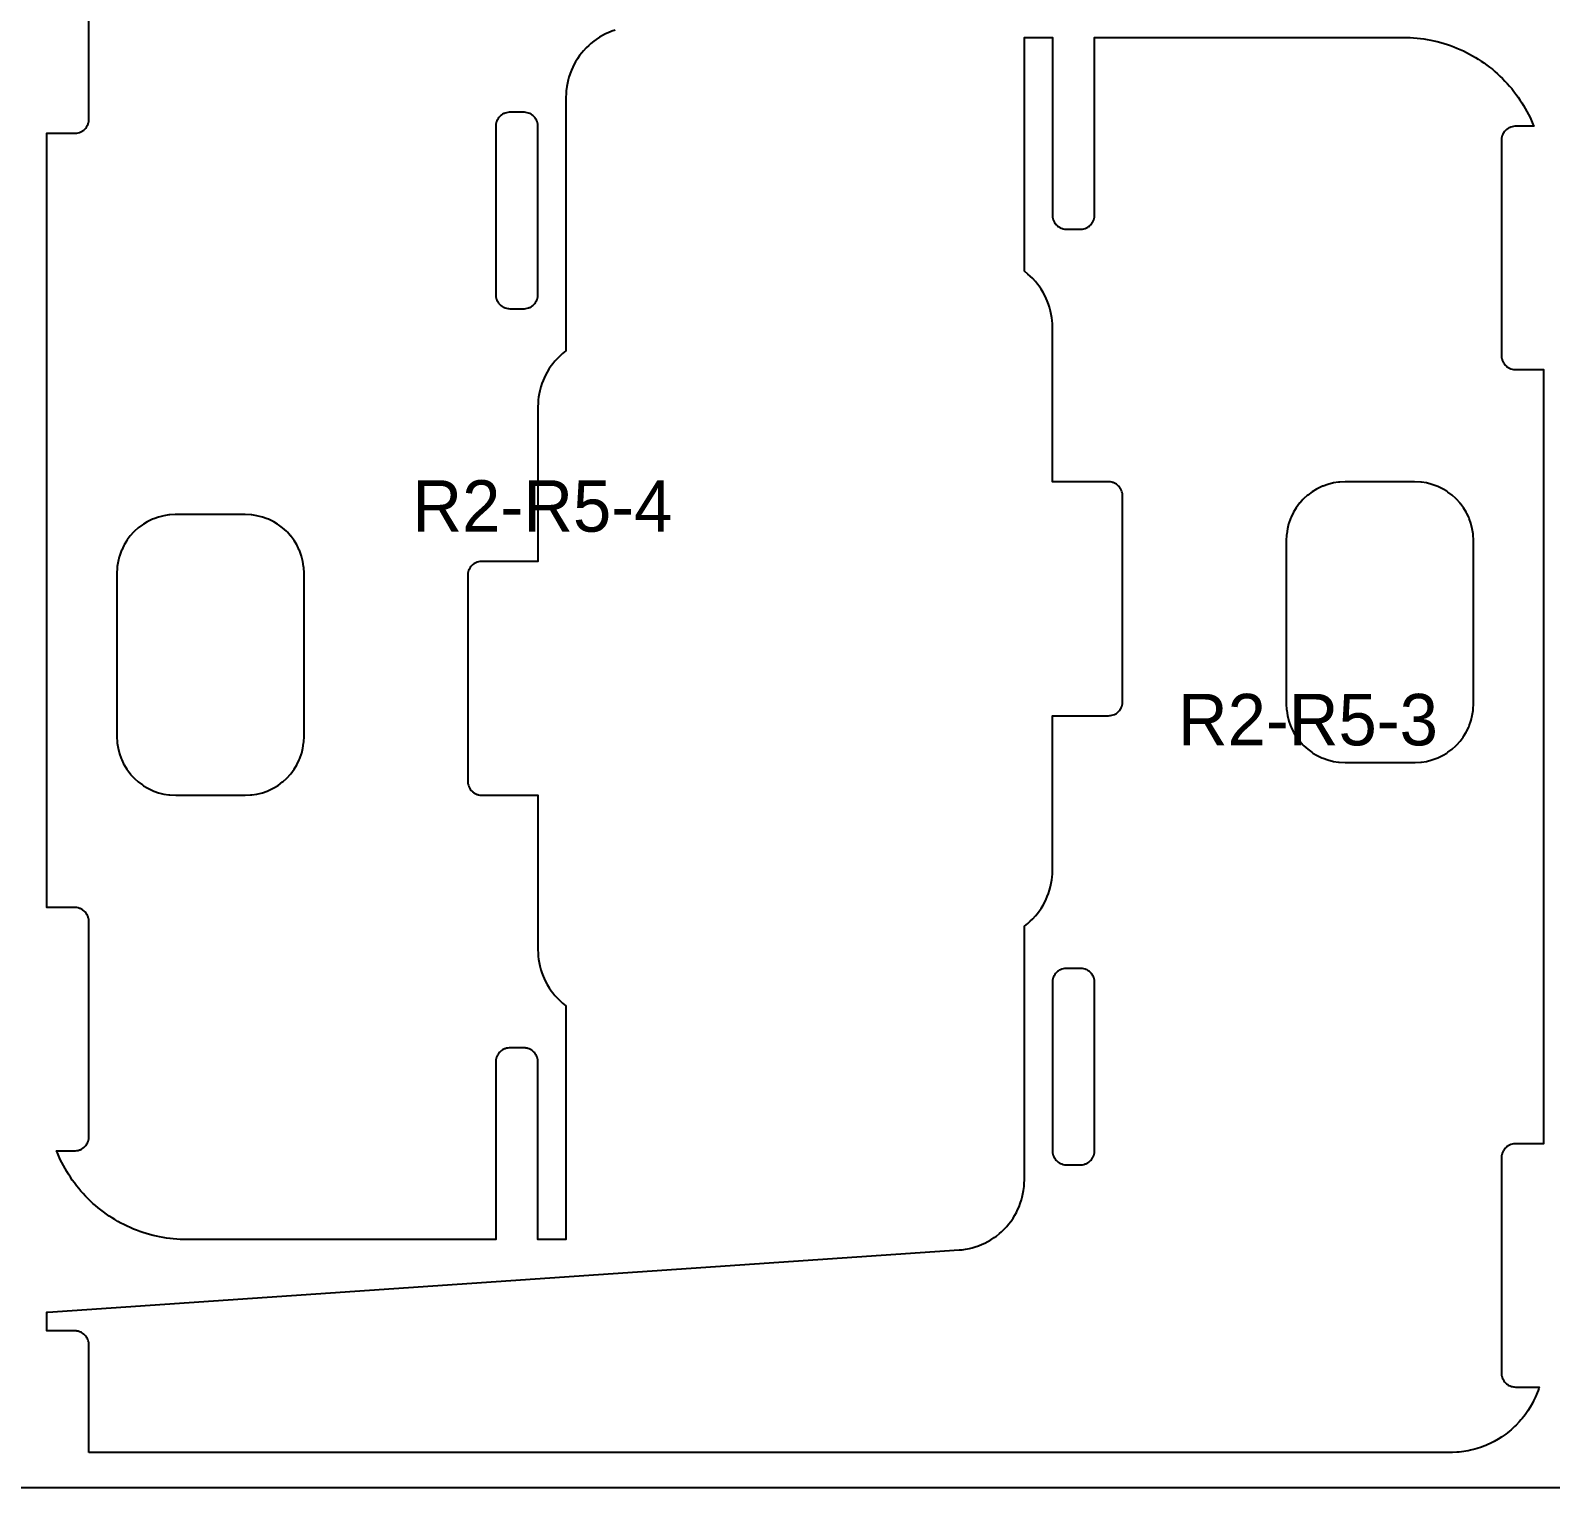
# Model space of a CAD drawing. Header units: millimetres. Extents: x 0 to 59980, y 0 to 1292.
# Drawn here: x 6762 to 7412, y 0 to 623 of the extents above; entities that cross this region are included whole.
import ezdxf

# ---------------------------------------------------------------- set-up
doc = ezdxf.new("R2010")
doc.units = ezdxf.units.MM
for name, color, linetype in [('CUT_IN', 5, 'Continuous'), ('CUT_OUT', 1, 'Continuous'), ('LABEL', 7, 'Continuous'), ('SHEET', 8, 'Continuous')]:
    doc.layers.add(name, color=color, linetype=linetype)

msp = doc.modelspace()

# ---------------------------------------------------------------- linework, layer by layer
at = {"layer": 'CUT_IN'}
for points in [[(6979, 582), (6978.97, 582.59), (6978.94, 582.88), (6978.82, 583.46), (6978.65, 584.02), (6978.42, 584.57), (6978.15, 585.08), (6977.82, 585.57), (6977.64, 585.81), (6977.45, 586.03), (6977.03, 586.45), (6976.81, 586.64), (6976.57, 586.82), (6976.08, 587.15), (6975.57, 587.42), (6975.02, 587.65), (6974.46, 587.82), (6973.88, 587.94), (6973.29, 587.99), (6966.71, 587.99), (6966.12, 587.94), (6965.54, 587.82), (6964.98, 587.65), (6964.7, 587.54), (6964.43, 587.42), (6963.92, 587.15), (6963.43, 586.82), (6963.19, 586.64), (6962.97, 586.45), (6962.55, 586.03), (6962.36, 585.81), (6962.01, 585.33), (6961.85, 585.08), (6961.71, 584.83), (6961.46, 584.3), (6961.35, 584.02), (6961.18, 583.46), (6961.06, 582.88), (6961.03, 582.59), (6961, 582), (6961.01, 509.71), (6961.06, 509.12), (6961.18, 508.54), (6961.35, 507.98), (6961.46, 507.7), (6961.71, 507.17), (6961.85, 506.92), (6962.18, 506.43), (6962.36, 506.19), (6962.55, 505.97), (6962.97, 505.55), (6963.19, 505.36), (6963.67, 505.01), (6964.17, 504.71), (6964.7, 504.46), (6964.98, 504.35), (6965.54, 504.18), (6966.12, 504.06), (6966.41, 504.03), (6967, 504), (6973.29, 504.01), (6973.88, 504.06), (6974.46, 504.18), (6975.02, 504.35), (6975.3, 504.46), (6975.57, 504.58), (6976.08, 504.85), (6976.57, 505.18), (6976.81, 505.36), (6977.03, 505.55), (6977.45, 505.97), (6977.64, 506.19), (6977.99, 506.67), (6978.15, 506.92), (6978.29, 507.17), (6978.54, 507.7), (6978.65, 507.98), (6978.82, 508.54), (6978.94, 509.12), (6978.97, 509.41), (6979, 510), (6979, 582)], [(7312.48, 427.17), (7311.96, 426.9), (7310.11, 425.78), (7308.14, 424.32), (7307.92, 424.13), (7306.54, 422.88), (7306.33, 422.67), (7306.12, 422.46), (7304.87, 421.08), (7304.68, 420.86), (7303.22, 418.89), (7302.1, 417.04), (7301.96, 416.78), (7301.03, 414.83), (7300.8, 414.29), (7300.08, 412.26), (7300, 411.97), (7299.49, 409.88), (7299.16, 407.74), (7299.11, 407.16), (7299, 404.85), (7299, 335.15), (7299.13, 332.55), (7299.16, 332.26), (7299.49, 330.12), (7300.08, 327.74), (7300.8, 325.71), (7301.03, 325.17), (7301.83, 323.48), (7302.1, 322.96), (7303.22, 321.11), (7304.5, 319.38), (7304.68, 319.14), (7304.87, 318.92), (7306.12, 317.54), (7306.54, 317.12), (7308.14, 315.68), (7309.87, 314.39), (7310.36, 314.06), (7311.96, 313.1), (7312.22, 312.96), (7314.17, 312.03), (7314.71, 311.8), (7316.74, 311.08), (7319.12, 310.49), (7321.26, 310.16), (7321.55, 310.13), (7324.15, 310), (7354.15, 310.01), (7356.45, 310.13), (7356.74, 310.16), (7358.88, 310.49), (7361.26, 311.08), (7363.29, 311.8), (7363.83, 312.03), (7365.78, 312.96), (7366.04, 313.1), (7367.64, 314.06), (7368.13, 314.39), (7369.86, 315.68), (7371.46, 317.12), (7371.88, 317.54), (7373.32, 319.14), (7374.61, 320.87), (7374.94, 321.36), (7375.9, 322.96), (7376.04, 323.22), (7376.97, 325.17), (7377.2, 325.71), (7377.92, 327.74), (7378, 328.03), (7378.51, 330.12), (7378.84, 332.26), (7378.89, 332.84), (7379, 335.15), (7379, 404.85), (7378.87, 407.45), (7378.84, 407.74), (7378.51, 409.88), (7377.92, 412.26), (7377.2, 414.29), (7376.97, 414.83), (7376.17, 416.52), (7375.9, 417.04), (7374.78, 418.89), (7373.5, 420.62), (7373.32, 420.86), (7373.13, 421.08), (7371.88, 422.46), (7371.46, 422.88), (7369.86, 424.32), (7368.13, 425.61), (7367.64, 425.94), (7366.04, 426.9), (7365.78, 427.04), (7363.83, 427.97), (7363.29, 428.2), (7361.26, 428.92), (7358.88, 429.51), (7356.74, 429.84), (7356.45, 429.87), (7353.85, 430), (7324.15, 430), (7321.84, 429.89), (7321.26, 429.84), (7319.12, 429.51), (7316.74, 428.92), (7314.71, 428.2), (7314.44, 428.09), (7312.48, 427.17)], [(6865.52, 298.83), (6866.04, 299.1), (6867.89, 300.22), (6869.86, 301.68), (6870.08, 301.87), (6871.46, 303.12), (6871.67, 303.33), (6871.88, 303.54), (6873.13, 304.92), (6873.32, 305.14), (6874.78, 307.11), (6875.9, 308.96), (6876.04, 309.22), (6876.97, 311.17), (6877.2, 311.71), (6877.92, 313.74), (6878, 314.03), (6878.51, 316.12), (6878.84, 318.26), (6878.89, 318.84), (6879, 321.15), (6879, 390.85), (6878.87, 393.45), (6878.84, 393.74), (6878.51, 395.88), (6877.92, 398.26), (6877.2, 400.29), (6876.97, 400.83), (6876.17, 402.52), (6875.9, 403.04), (6874.78, 404.89), (6873.5, 406.62), (6873.32, 406.86), (6873.13, 407.08), (6871.88, 408.46), (6871.46, 408.88), (6869.86, 410.32), (6868.13, 411.61), (6867.64, 411.94), (6866.04, 412.9), (6865.78, 413.04), (6863.83, 413.97), (6863.29, 414.2), (6861.26, 414.92), (6858.88, 415.51), (6856.74, 415.84), (6856.45, 415.87), (6853.85, 416), (6823.85, 415.99), (6821.55, 415.87), (6821.26, 415.84), (6819.12, 415.51), (6816.74, 414.92), (6814.71, 414.2), (6814.17, 413.97), (6812.22, 413.04), (6811.96, 412.9), (6810.36, 411.94), (6809.87, 411.61), (6808.14, 410.32), (6806.54, 408.88), (6806.12, 408.46), (6804.68, 406.86), (6803.39, 405.13), (6803.06, 404.64), (6802.1, 403.04), (6801.96, 402.78), (6801.03, 400.83), (6800.8, 400.29), (6800.08, 398.26), (6800, 397.97), (6799.49, 395.88), (6799.16, 393.74), (6799.11, 393.16), (6799, 390.85), (6799, 321.15), (6799.13, 318.55), (6799.16, 318.26), (6799.49, 316.12), (6800.08, 313.74), (6800.8, 311.71), (6801.03, 311.17), (6801.83, 309.48), (6802.1, 308.96), (6803.22, 307.11), (6804.5, 305.38), (6804.68, 305.14), (6804.87, 304.92), (6806.12, 303.54), (6806.54, 303.12), (6808.14, 301.68), (6809.87, 300.39), (6810.36, 300.06), (6811.96, 299.1), (6812.22, 298.96), (6814.17, 298.03), (6814.71, 297.8), (6816.74, 297.08), (6819.12, 296.49), (6821.26, 296.16), (6821.55, 296.13), (6824.15, 296), (6853.85, 296), (6856.16, 296.11), (6856.74, 296.16), (6858.88, 296.49), (6861.26, 297.08), (6863.29, 297.8), (6863.56, 297.91), (6865.52, 298.83)], [(7199, 144), (7199.03, 143.41), (7199.06, 143.12), (7199.18, 142.54), (7199.35, 141.98), (7199.58, 141.43), (7199.85, 140.92), (7200.18, 140.43), (7200.36, 140.19), (7200.55, 139.97), (7200.97, 139.55), (7201.19, 139.36), (7201.43, 139.18), (7201.92, 138.85), (7202.43, 138.58), (7202.98, 138.35), (7203.54, 138.18), (7204.12, 138.06), (7204.71, 138.01), (7211.29, 138.01), (7211.88, 138.06), (7212.46, 138.18), (7213.02, 138.35), (7213.3, 138.46), (7213.57, 138.58), (7214.08, 138.85), (7214.57, 139.18), (7214.81, 139.36), (7215.03, 139.55), (7215.45, 139.97), (7215.64, 140.19), (7215.99, 140.67), (7216.15, 140.92), (7216.29, 141.17), (7216.54, 141.7), (7216.65, 141.98), (7216.82, 142.54), (7216.94, 143.12), (7216.97, 143.41), (7217, 144), (7216.99, 216.29), (7216.94, 216.88), (7216.82, 217.46), (7216.65, 218.02), (7216.54, 218.3), (7216.29, 218.83), (7216.15, 219.08), (7215.82, 219.57), (7215.64, 219.81), (7215.45, 220.03), (7215.03, 220.45), (7214.81, 220.64), (7214.33, 220.99), (7213.83, 221.29), (7213.3, 221.54), (7213.02, 221.65), (7212.46, 221.82), (7211.88, 221.94), (7211.59, 221.97), (7211, 222), (7204.71, 221.99), (7204.12, 221.94), (7203.54, 221.82), (7202.98, 221.65), (7202.7, 221.54), (7202.43, 221.42), (7201.92, 221.15), (7201.43, 220.82), (7201.19, 220.64), (7200.97, 220.45), (7200.55, 220.03), (7200.36, 219.81), (7200.01, 219.33), (7199.85, 219.08), (7199.71, 218.83), (7199.46, 218.3), (7199.35, 218.02), (7199.18, 217.46), (7199.06, 216.88), (7199.03, 216.59), (7199, 216), (7199, 144)]]:
    msp.add_lwpolyline(points, close=True, dxfattribs=at)
at = {"layer": 'CUT_OUT'}
msp.add_lwpolyline([(7011.97, 623.08), (7010.6, 622.61), (7008.98, 621.96), (7007.92, 621.47), (7006.63, 620.81), (7005.37, 620.08), (7003.91, 619.13), (7002.97, 618.45), (7001.6, 617.36), (7000.73, 616.59), (6999.68, 615.58), (6998.49, 614.31), (6997.74, 613.42), (6996.85, 612.27), (6996.68, 612.03), (6995.86, 610.84), (6995.09, 609.6), (6994.39, 608.33), (6993.87, 607.28), (6993.29, 605.95), (6992.76, 604.6), (6992.22, 602.94), (6991.92, 601.82), (6991.59, 600.4), (6991.34, 598.97), (6991.13, 597.23), (6991.03, 595.78), (6991, 594.55), (6990.99, 486.01), (6989.55, 484.84), (6988.48, 483.88), (6987.45, 482.88), (6986.29, 481.61), (6985.38, 480.5), (6984.69, 479.58), (6983.88, 478.4), (6982.98, 476.93), (6982.43, 475.93), (6981.68, 474.38), (6981.22, 473.33), (6980.71, 471.99), (6980.27, 470.63), (6979.82, 468.97), (6979.52, 467.56), (6979.29, 466.15), (6979.15, 465.01), (6979.04, 463.58), (6979, 462.08), (6979, 396), (6955, 396), (6954.41, 395.97), (6954.12, 395.94), (6953.54, 395.82), (6952.98, 395.65), (6952.43, 395.42), (6951.92, 395.15), (6951.67, 394.99), (6951.19, 394.64), (6950.97, 394.45), (6950.76, 394.24), (6950.55, 394.03), (6950.36, 393.81), (6950.01, 393.33), (6949.85, 393.08), (6949.58, 392.57), (6949.35, 392.02), (6949.18, 391.46), (6949.06, 390.88), (6949.03, 390.59), (6949, 390), (6949, 302), (6949.03, 301.41), (6949.06, 301.12), (6949.18, 300.54), (6949.26, 300.26), (6949.46, 299.7), (6949.71, 299.17), (6949.85, 298.92), (6950.01, 298.67), (6950.36, 298.19), (6950.55, 297.97), (6950.97, 297.55), (6951.19, 297.36), (6951.67, 297.01), (6951.92, 296.85), (6952.43, 296.58), (6952.98, 296.35), (6953.26, 296.26), (6953.54, 296.18), (6954.12, 296.06), (6954.41, 296.03), (6955, 296), (6979, 296), (6979, 229.92), (6979.04, 228.42), (6979.15, 226.99), (6979.29, 225.85), (6979.52, 224.44), (6979.82, 223.03), (6980.27, 221.37), (6980.71, 220.01), (6981.22, 218.67), (6981.68, 217.62), (6982.43, 216.07), (6982.98, 215.07), (6983.88, 213.6), (6984.69, 212.42), (6985.38, 211.5), (6986.29, 210.39), (6987.45, 209.12), (6988.48, 208.12), (6989.55, 207.16), (6990.99, 205.99), (6990.99, 106.01), (6979, 106), (6978.99, 182.29), (6978.94, 182.88), (6978.82, 183.46), (6978.65, 184.02), (6978.54, 184.3), (6978.42, 184.57), (6978.15, 185.08), (6977.82, 185.57), (6977.64, 185.81), (6977.45, 186.03), (6977.03, 186.45), (6976.81, 186.64), (6976.33, 186.99), (6975.83, 187.29), (6975.3, 187.54), (6974.74, 187.74), (6974.46, 187.82), (6973.88, 187.94), (6973.59, 187.97), (6973, 188), (6966.71, 187.99), (6966.12, 187.94), (6965.54, 187.82), (6964.98, 187.65), (6964.7, 187.54), (6964.43, 187.42), (6963.92, 187.15), (6963.43, 186.82), (6963.19, 186.64), (6962.97, 186.45), (6962.55, 186.03), (6962.36, 185.81), (6962.01, 185.33), (6961.85, 185.08), (6961.71, 184.83), (6961.46, 184.3), (6961.35, 184.02), (6961.18, 183.46), (6961.06, 182.88), (6961.03, 182.59), (6961, 182), (6961, 106), (6828.98, 106), (6827.49, 106.02), (6826.02, 106.07), (6824.62, 106.16), (6823.08, 106.29), (6821.69, 106.45), (6820.23, 106.64), (6818.71, 106.89), (6817.26, 107.16), (6815.89, 107.45), (6814.46, 107.79), (6812.96, 108.18), (6811.55, 108.59), (6810.14, 109.04), (6808.75, 109.52), (6807.37, 110.03), (6806.07, 110.55), (6804.65, 111.16), (6803.31, 111.78), (6801.99, 112.42), (6800.68, 113.1), (6799.39, 113.81), (6798.12, 114.56), (6796.93, 115.29), (6795.7, 116.09), (6794.48, 116.92), (6793.23, 117.83), (6792.06, 118.72), (6790.91, 119.64), (6789.78, 120.59), (6788.73, 121.52), (6787.65, 122.52), (6786.6, 123.55), (6785.52, 124.65), (6784.52, 125.73), (6783.59, 126.78), (6782.64, 127.91), (6781.72, 129.06), (6780.83, 130.23), (6779.92, 131.48), (6779.09, 132.7), (6778.29, 133.93), (6777.56, 135.12), (6776.81, 136.39), (6776.1, 137.68), (6775.42, 138.99), (6774.78, 140.31), (6774.16, 141.65), (6773.55, 143.07), (6773.19, 144), (6781.29, 144.01), (6781.88, 144.06), (6782.46, 144.18), (6783.02, 144.35), (6783.3, 144.46), (6783.83, 144.71), (6784.33, 145.01), (6784.81, 145.36), (6785.03, 145.55), (6785.45, 145.97), (6785.64, 146.19), (6785.99, 146.67), (6786.15, 146.92), (6786.42, 147.43), (6786.54, 147.7), (6786.65, 147.98), (6786.82, 148.54), (6786.94, 149.12), (6786.97, 149.41), (6787, 150), (6787, 242), (6786.97, 242.59), (6786.94, 242.88), (6786.82, 243.46), (6786.74, 243.74), (6786.65, 244.02), (6786.42, 244.57), (6786.15, 245.08), (6785.99, 245.33), (6785.64, 245.81), (6785.45, 246.03), (6785.03, 246.45), (6784.81, 246.64), (6784.33, 246.99), (6784.08, 247.15), (6783.83, 247.29), (6783.3, 247.54), (6783.02, 247.65), (6782.46, 247.82), (6781.88, 247.94), (6781.59, 247.97), (6781, 248), (6769, 248), (6769, 579), (6781, 579), (6781.59, 579.03), (6781.88, 579.06), (6782.46, 579.18), (6783.02, 579.35), (6783.57, 579.58), (6784.08, 579.85), (6784.33, 580.01), (6784.81, 580.36), (6785.03, 580.55), (6785.45, 580.97), (6785.64, 581.19), (6785.99, 581.67), (6786.15, 581.92), (6786.42, 582.43), (6786.65, 582.98), (6786.74, 583.26), (6786.82, 583.54), (6786.94, 584.12), (6786.97, 584.41), (6787, 585), (6787, 677)], dxfattribs=at)
msp.add_lwpolyline([(6787, 15), (6787, 61), (6786.97, 61.59), (6786.94, 61.88), (6786.82, 62.46), (6786.74, 62.74), (6786.54, 63.3), (6786.42, 63.57), (6786.15, 64.08), (6785.99, 64.33), (6785.64, 64.81), (6785.45, 65.03), (6785.03, 65.45), (6784.81, 65.64), (6784.33, 65.99), (6783.83, 66.29), (6783.57, 66.42), (6783.02, 66.65), (6782.46, 66.82), (6781.88, 66.94), (6781.59, 66.97), (6781, 67), (6769, 67), (6769.01, 74.99), (6769.4, 75.03), (7159.11, 101.6), (7160.34, 101.71), (7161.78, 101.91), (7163.5, 102.24), (7164.63, 102.51), (7166.03, 102.92), (7167.4, 103.39), (7169.02, 104.04), (7170.08, 104.53), (7171.37, 105.19), (7172.63, 105.92), (7174.09, 106.87), (7175.03, 107.55), (7176.4, 108.64), (7177.27, 109.41), (7178.32, 110.42), (7179.51, 111.69), (7180.26, 112.58), (7181.15, 113.73), (7181.32, 113.97), (7182.14, 115.16), (7182.91, 116.4), (7183.61, 117.67), (7184.13, 118.72), (7184.71, 120.05), (7185.24, 121.4), (7185.78, 123.06), (7186.08, 124.18), (7186.41, 125.6), (7186.66, 127.03), (7186.87, 128.77), (7186.97, 130.22), (7187, 131.45), (7187.01, 239.99), (7188.45, 241.16), (7189.52, 242.12), (7190.55, 243.12), (7191.71, 244.39), (7192.62, 245.5), (7193.31, 246.42), (7194.12, 247.6), (7195.02, 249.07), (7195.57, 250.07), (7196.32, 251.62), (7196.78, 252.67), (7197.29, 254.01), (7197.73, 255.37), (7198.18, 257.03), (7198.48, 258.44), (7198.71, 259.85), (7198.85, 260.99), (7198.96, 262.42), (7199, 263.92), (7199, 330), (7223, 330), (7223.59, 330.03), (7223.88, 330.06), (7224.46, 330.18), (7225.02, 330.35), (7225.57, 330.58), (7226.08, 330.85), (7226.33, 331.01), (7226.81, 331.36), (7227.03, 331.55), (7227.24, 331.76), (7227.45, 331.97), (7227.64, 332.19), (7227.99, 332.67), (7228.15, 332.92), (7228.42, 333.43), (7228.65, 333.98), (7228.82, 334.54), (7228.94, 335.12), (7228.97, 335.41), (7229, 336), (7229, 424), (7228.97, 424.59), (7228.94, 424.88), (7228.82, 425.46), (7228.74, 425.74), (7228.54, 426.3), (7228.29, 426.83), (7228.15, 427.08), (7227.99, 427.33), (7227.64, 427.81), (7227.45, 428.03), (7227.03, 428.45), (7226.81, 428.64), (7226.33, 428.99), (7226.08, 429.15), (7225.57, 429.42), (7225.02, 429.65), (7224.74, 429.74), (7224.46, 429.82), (7223.88, 429.94), (7223.59, 429.97), (7223, 430), (7199, 430), (7199, 496.08), (7198.96, 497.58), (7198.85, 499.01), (7198.71, 500.15), (7198.48, 501.56), (7198.18, 502.97), (7197.73, 504.63), (7197.29, 505.99), (7196.78, 507.33), (7196.32, 508.38), (7195.57, 509.93), (7195.02, 510.93), (7194.12, 512.4), (7193.31, 513.58), (7192.62, 514.5), (7191.71, 515.61), (7190.55, 516.88), (7189.52, 517.88), (7188.45, 518.84), (7187.01, 520.01), (7187.01, 619.99), (7199, 620), (7199.01, 543.71), (7199.06, 543.12), (7199.18, 542.54), (7199.35, 541.98), (7199.46, 541.7), (7199.58, 541.43), (7199.85, 540.92), (7200.18, 540.43), (7200.36, 540.19), (7200.55, 539.97), (7200.97, 539.55), (7201.19, 539.36), (7201.67, 539.01), (7202.17, 538.71), (7202.7, 538.46), (7203.26, 538.26), (7203.54, 538.18), (7204.12, 538.06), (7204.41, 538.03), (7205, 538), (7211.29, 538.01), (7211.88, 538.06), (7212.46, 538.18), (7213.02, 538.35), (7213.3, 538.46), (7213.57, 538.58), (7214.08, 538.85), (7214.57, 539.18), (7214.81, 539.36), (7215.03, 539.55), (7215.45, 539.97), (7215.64, 540.19), (7215.99, 540.67), (7216.15, 540.92), (7216.29, 541.17), (7216.54, 541.7), (7216.65, 541.98), (7216.82, 542.54), (7216.94, 543.12), (7216.97, 543.41), (7217, 544), (7217, 620), (7349.02, 620), (7350.51, 619.98), (7351.98, 619.93), (7353.38, 619.84), (7354.92, 619.71), (7356.31, 619.55), (7357.77, 619.36), (7359.29, 619.11), (7360.74, 618.84), (7362.11, 618.55), (7363.54, 618.21), (7365.04, 617.82), (7366.45, 617.41), (7367.86, 616.96), (7369.25, 616.48), (7370.63, 615.97), (7371.93, 615.45), (7373.35, 614.84), (7374.69, 614.22), (7376.01, 613.58), (7377.32, 612.9), (7378.61, 612.19), (7379.88, 611.44), (7381.07, 610.71), (7382.3, 609.91), (7383.52, 609.08), (7384.77, 608.17), (7385.94, 607.28), (7387.09, 606.36), (7388.22, 605.41), (7389.27, 604.48), (7390.35, 603.48), (7391.4, 602.45), (7392.48, 601.35), (7393.48, 600.27), (7394.41, 599.22), (7395.36, 598.09), (7396.28, 596.94), (7397.17, 595.77), (7398.08, 594.52), (7398.91, 593.3), (7399.71, 592.07), (7400.44, 590.88), (7401.19, 589.61), (7401.9, 588.32), (7402.58, 587.01), (7403.22, 585.69), (7403.84, 584.35), (7404.45, 582.93), (7404.81, 582), (7396.71, 581.99), (7396.12, 581.94), (7395.54, 581.82), (7394.98, 581.65), (7394.7, 581.54), (7394.17, 581.29), (7393.67, 580.99), (7393.19, 580.64), (7392.97, 580.45), (7392.55, 580.03), (7392.36, 579.81), (7392.01, 579.33), (7391.85, 579.08), (7391.58, 578.57), (7391.46, 578.3), (7391.35, 578.02), (7391.18, 577.46), (7391.06, 576.88), (7391.03, 576.59), (7391, 576), (7391, 484), (7391.03, 483.41), (7391.06, 483.12), (7391.18, 482.54), (7391.26, 482.26), (7391.35, 481.98), (7391.58, 481.43), (7391.85, 480.92), (7392.01, 480.67), (7392.36, 480.19), (7392.55, 479.97), (7392.97, 479.55), (7393.19, 479.36), (7393.67, 479.01), (7393.92, 478.85), (7394.17, 478.71), (7394.7, 478.46), (7394.98, 478.35), (7395.54, 478.18), (7396.12, 478.06), (7396.41, 478.03), (7397, 478), (7409, 478), (7409, 147), (7397, 147), (7396.41, 146.97), (7396.12, 146.94), (7395.54, 146.82), (7394.98, 146.65), (7394.43, 146.42), (7393.92, 146.15), (7393.67, 145.99), (7393.19, 145.64), (7392.97, 145.45), (7392.55, 145.03), (7392.36, 144.81), (7392.01, 144.33), (7391.85, 144.08), (7391.58, 143.57), (7391.35, 143.02), (7391.26, 142.74), (7391.18, 142.46), (7391.06, 141.88), (7391.03, 141.59), (7391, 141), (7391, 49), (7391.03, 48.41), (7391.06, 48.12), (7391.18, 47.54), (7391.26, 47.26), (7391.35, 46.98), (7391.58, 46.43), (7391.85, 45.92), (7392.01, 45.67), (7392.36, 45.19), (7392.55, 44.97), (7392.97, 44.55), (7393.19, 44.36), (7393.67, 44.01), (7393.92, 43.85), (7394.17, 43.71), (7394.7, 43.46), (7395.26, 43.26), (7395.54, 43.18), (7396.12, 43.06), (7396.41, 43.03), (7397, 43), (7407.15, 43), (7406.97, 42.42), (7406.65, 41.49), (7406.31, 40.57), (7405.58, 38.82), (7404.75, 37.05), (7404.26, 36.11), (7403.29, 34.4), (7402.24, 32.75), (7401.11, 31.14), (7400.56, 30.42), (7399.9, 29.6), (7399.31, 28.9), (7398.61, 28.11), (7397.31, 26.74), (7396.61, 26.06), (7395.89, 25.39), (7395.1, 24.69), (7394.4, 24.1), (7393.58, 23.44), (7392.86, 22.89), (7391.19, 21.72), (7389.6, 20.71), (7387.89, 19.74), (7386.95, 19.25), (7386.14, 18.86), (7385.18, 18.42), (7384.27, 18.03), (7383.43, 17.69), (7382.51, 17.35), (7380.65, 16.73), (7379.63, 16.44), (7377.73, 15.96), (7376.77, 15.76), (7375.8, 15.58), (7374.91, 15.44), (7373.86, 15.3), (7372.88, 15.19), (7371.98, 15.11), (7370.02, 15.01), (6787, 15)], close=True, dxfattribs=at)
at = {"layer": 'SHEET'}
msp.add_lwpolyline([(5480, 0), (7920, 0), (7920, 1220), (5480, 1220)], close=True, dxfattribs=at)

# ---------------------------------------------------------------- texts
at = {"layer": 'LABEL'}
for s, p in [('R2-R5-4', (6925.34, 408.67)), ('R2-R5-3', (7252.66, 317.33))]:
    msp.add_text(s, height=22, dxfattribs=at).set_placement(p)

doc.saveas('drawing.dxf')
